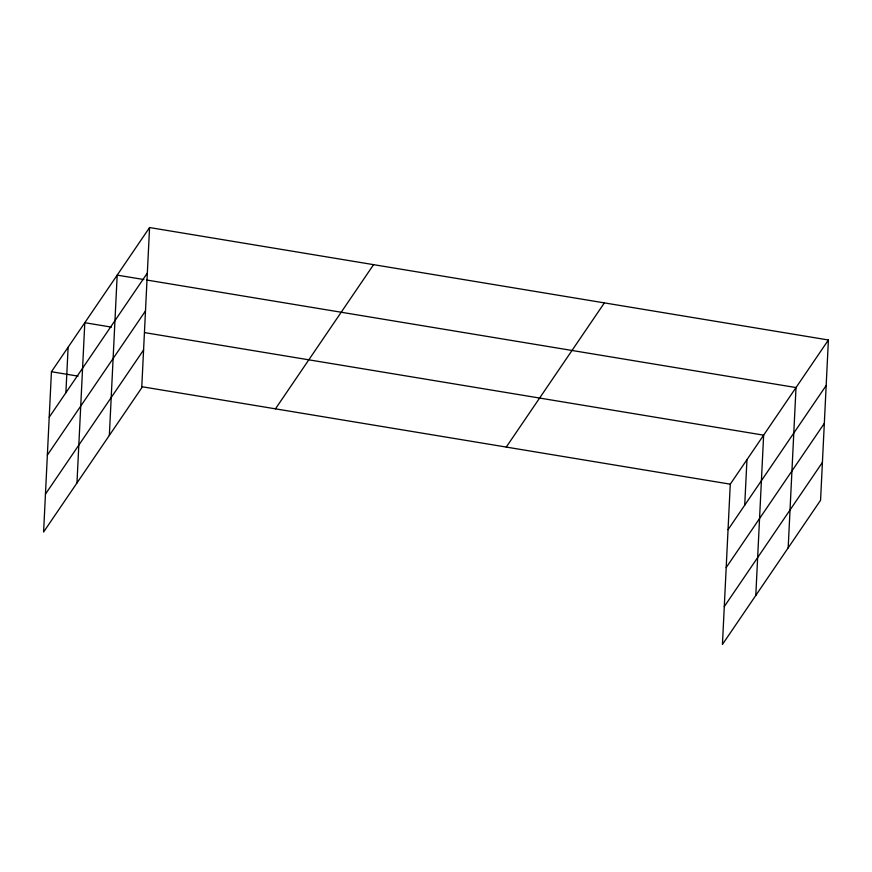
<?xml version="1.0" encoding="UTF-8"?>
<svg xmlns="http://www.w3.org/2000/svg" width="872" height="872" viewBox="0 0 872 872"><rect width="100%" height="100%" fill="white"/><g stroke="black" fill="none" stroke-linecap="round" stroke-linejoin="round"><path stroke-width="1.31" d="M149.57 227.548L51.437 371.734L43.6 532.007L141.733 387.822L149.57 227.548L828.4 339.993L820.563 500.266L722.43 644.452L730.267 484.178L828.4 339.993M65.891 392.727L68.125 347.22M76.965 482.979L84.802 322.705L111.474 327.12M109.349 435.401L117.186 275.127L143.858 279.541M744.721 505.171L746.955 459.664M755.795 595.434L763.632 435.161L144.806 332.646M788.179 547.856L796.016 387.571L146.518 279.988M49.214 417.23L147.346 273.056M47.361 455.108L145.493 310.923M45.453 494.13L143.586 349.945M275.454 408.837L373.587 264.652M506.251 447.074L604.383 302.889M728.044 529.686L826.176 385.5M726.191 567.563L824.323 423.378M724.283 606.585L822.416 462.4M51.437 371.734L78.109 376.148M142.114 386.754L730.267 484.178"/></g></svg>
